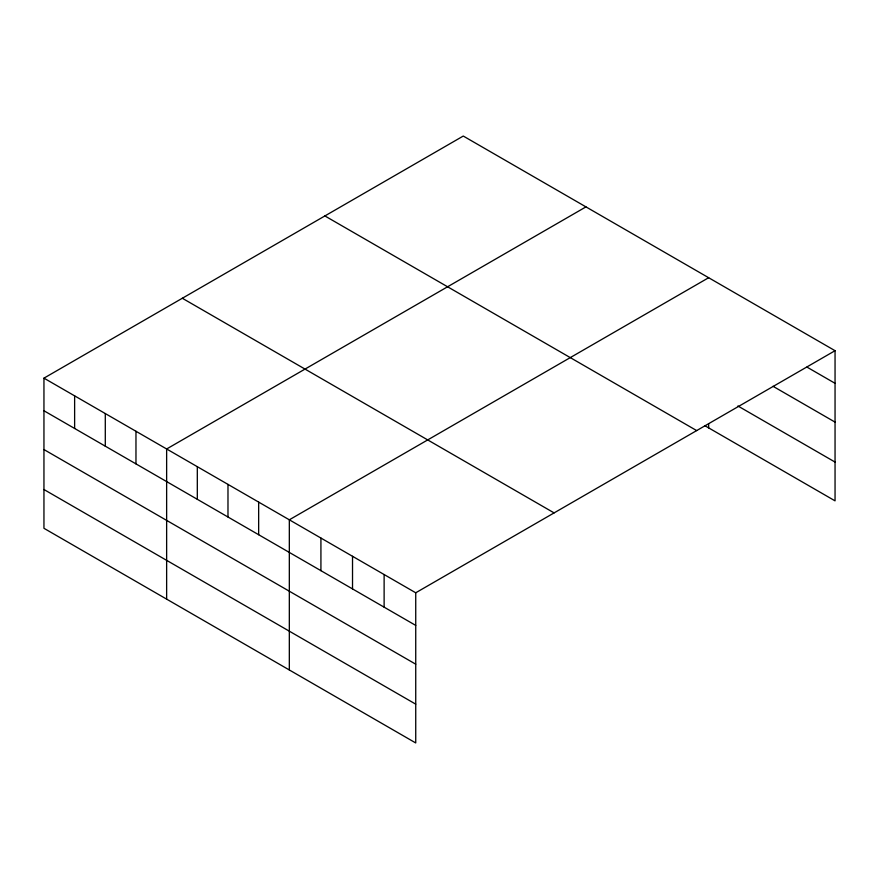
<?xml version="1.0" encoding="UTF-8"?>
<svg xmlns="http://www.w3.org/2000/svg" width="879" height="879" viewBox="0 0 879 879"><rect width="100%" height="100%" fill="white"/><g stroke="black" fill="none" stroke-linecap="round" stroke-linejoin="round"><path stroke-width="1.32" d="M705.101 425.832L835.05 500.854L835.05 350.699L463.266 136.047L43.95 378.146L43.95 528.301L415.734 742.953L415.734 592.787L43.95 378.146M585.963 206.884L166.636 448.982L166.636 599.137M708.65 277.72L289.323 519.808L289.323 669.963M415.734 592.787L835.05 350.699M806.955 367.092L835.05 383.31M773.015 386.288L835.05 422.107M737.91 405.977L835.05 462.068M324.9 215.948L696.673 430.589M182.327 298.256L554.1 512.896M43.95 410.757L415.734 625.409M43.95 449.554L415.734 664.194M43.95 489.515L415.734 704.156M708.65 423.865L708.65 427.875M384.123 574.547L384.123 607.158M352.523 556.297L352.523 588.919M320.923 538.058L320.923 570.669M258.657 502.107L258.657 534.718M227.98 484.395L227.98 517.006M197.314 466.683L197.314 499.305M135.97 431.27L135.97 463.881M105.293 413.559L105.293 446.18M74.627 395.858L74.627 428.469"/></g></svg>
